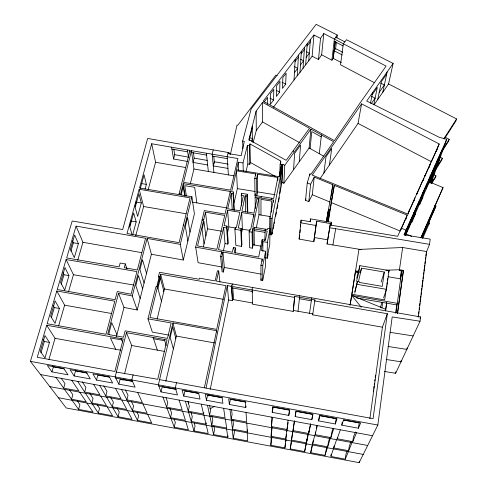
<?xml version="1.0" encoding="UTF-8"?>
<svg xmlns="http://www.w3.org/2000/svg" width="487" height="487" viewBox="0 0 487 487"><rect width="100%" height="100%" fill="white"/><g stroke="black" fill="none" stroke-linecap="round" stroke-linejoin="round"><path stroke-width="0.73" d="M264.958 257.714L267.101 258.073L267.357 242.368L262.901 241.625L261.129 250.47L265.604 251.219L265.415 266.657L262.694 280.524L260.935 280.22L260.947 265.208L262.195 259.102L222.943 252.047L221.895 256.746L223.356 272.02L222.109 271.801L220.599 256.527L221.652 251.816L195.671 247.146L204.297 210.591L225.024 214.079L230.266 191.476L183.203 183.66L180.415 194.837L191.896 196.754L194.416 213.805L183.301 260.028L151.378 254.244L147.129 238.417L180.287 244.377L183.301 260.028M260.971 215.053L260.989 199.341L271.454 201.052L271.192 212.241M253.24 142.204L256.278 130.522L262.493 121.927L262.56 102.337L309.531 128.312L286.179 160.314L248.857 139.641L256.119 111.158L262.56 102.337M262.158 241.942L262.164 239.683L265.391 240.225L267.211 231.069L252.79 228.683L252.071 232.165L252.388 248.181L249.563 247.713L249.137 231.678L249.539 229.821L250.568 229.992L253.916 214.578L241.71 212.569L238.265 227.959L241.211 228.446L241.936 244.571L241.54 246.367L235.866 245.424L234.904 229.322L235.324 227.472L236.347 227.636L239.805 212.259L227.624 210.256L224.075 225.609L227.015 226.09L228.263 242.289L227.861 244.084L225.031 243.61L223.649 227.453L226.589 227.94L227.861 244.084M262.189 261.385L262.195 259.102M262.694 280.524L262.773 265.525L265.604 251.219M262.846 251.365L262.901 241.625M264.8 240.688L265.214 229.133M267.527 104.297L267.613 97.461L264.179 101.953M269.603 228.433L269.816 217.969L273.384 200.06L258.914 197.704L252.85 227.088L267.521 229.511L267.753 228.354L270.078 228.592L269.725 244.718L267.101 258.073M282.003 182.205L283.866 183.264L284.737 165.33L282.807 164.241L282.003 182.205L271.661 234.862L270.492 234.667L270.894 218.146L269.816 217.969M273.554 100.103L273.804 89.352L270.48 93.705L270.291 104.401L273.554 100.103L269.962 98.137M271.661 234.862L272.087 218.438L282.807 164.241M273.323 202.269L273.384 200.06M279.629 92.104L279.995 81.25L276.683 85.584L276.385 96.383L279.629 92.104L276.646 90.479M277.767 180.427L277.87 177.493L257.532 174.218L256.606 178.626L256.752 196.188L257.641 191.902L257.532 174.218M279.264 176.86L279.313 175.643M279.66 176.379L280.128 164.405L280.798 161.039L249.983 143.933L249.405 145.838L249.807 164.296L247.84 163.961L247.366 145.491L249.405 145.838M280.676 164.046L280.768 161.794M279.788 193.479L280.439 177.664L282.381 167.832L281.675 183.897M281.127 169.105L281.267 165.793M281.437 166.122L281.498 164.624L280.128 164.405M285.668 84.16L286.143 73.196L282.862 77.494L282.448 88.397L285.668 84.16L282.095 82.224M287.598 426.064L287.013 429.479L271.436 426.6L271.868 417.176M286.569 434.27L285.753 439.031L271.113 436.309L271.515 427.671M272.227 412.373L272.489 406.822L289.43 409.926L288.803 415.423L272.227 412.373L273.164 407.175L289.698 410.206M285.595 443.645L284.871 447.882L270.833 445.264L271.21 437.308M272.501 417.402L271.436 426.6M272.172 427.16L271.113 436.309M271.856 437.375L270.833 445.264M273.39 107.262L294.014 80.02L295.201 59.371L313.951 35.021L320.525 38.382L318.492 59.517L312.143 56.23L313.951 35.021M294.014 80.02L297.216 75.808L298.513 55.061M293.314 151.889L293.399 150.623M297.216 75.808L299.949 72.441L301.343 51.61M293.551 169.72L294.653 153.302L300.57 145.096L299.286 161.708M299.949 72.441L303.024 68.32L304.521 47.397M305.629 64.874L307.218 43.867M303.024 68.32L308.734 60.778L310.426 39.672M242.903 148.517L242.648 141.084L251.17 108.911L316.173 24.35L337.266 35.034L335.677 37.17L344.863 41.864L346.452 39.703L393.125 63.42L366.717 101.016L439.189 137.267L446.725 139.3L403.991 234.789L430.198 239.135L429.552 244.352L335.713 228.701L332.889 244.961L327.051 243.969L330.369 223.551L316.629 221.226L313.798 241.704L299.115 239.062L301.1 220.136L310.073 221.658L310.584 218.9L326.357 221.567L332.883 184.743L314.225 177.116L310.627 184.244L308.801 201.648L305.544 200.303L307.248 182.856L309.951 173.871L311.077 174.163L333.644 141.717L310.895 129.073L284.737 165.33M299.736 235.026L299.115 239.062M299.943 232.792L300.211 229.815M300.485 226.839L300.692 224.604M300.899 222.37L301.1 220.136M384.59 371.514L395.633 373.261L420.05 321.237L420.579 316.94L252.43 287.464L252.175 288.688L252.503 304.198L293.223 311.406L294.714 296.419L314.925 299.974L312.666 314.846L382.411 327.191L387.329 313.725L314.754 300.966L314.925 299.974M293.223 311.406L294.714 296.419M283.866 183.264L309.111 147.981L310.895 129.073M310.122 148.547L311.759 131.612L321.213 136.877L321.45 134.948L319.283 153.697L323.849 156.26M318.492 59.517L321.651 54.8L323.788 33.554L386.088 66.098L360.088 102.97L334.405 140.621L263.211 101.211L295.201 59.371M309.805 175.344L309.951 173.871M298.001 311.26L299.761 295.81M308.801 201.648L312.277 194.721L314.225 177.116M310.243 221.883L310.584 218.9M285.753 439.031L286.721 430.49M284.871 447.882L285.766 440.011M287.013 429.479L288.079 420.165M286.898 431.366L287.062 429.911M285.881 441.478L286.137 439.286M287.835 424.694L288.085 422.509M321.651 54.8L331.891 60.211L334.392 39.094L335.817 37.237M341.265 62.543L333.132 58.355L334.185 49.577M334.362 48.116L335.153 41.547M331.891 60.211L333.26 58.403L335.287 41.614M342.324 55.013L334.045 50.764L335.598 48.639L336.389 42.192M336.913 37.901L337.266 35.034M313.798 241.704L316.629 221.226M418.156 316.927L418.351 315.424M418.54 313.92L418.826 311.668M419.106 309.415L419.295 307.912M419.581 305.659L419.867 303.407M420.056 301.903L420.342 299.651M420.531 298.147L420.817 295.895M421.005 294.392L421.292 292.139M421.48 290.636L421.766 288.383M421.955 286.88L422.807 280.122M422.996 278.619L423.282 276.366M423.471 274.863L423.757 272.61M423.946 271.107L424.232 268.854M424.421 267.351L424.707 265.098M424.895 263.595L425.181 261.342M425.37 259.839L425.656 257.586M425.845 256.083L426.131 253.83M418.376 317.007L426.636 251.548L402.67 247.506L358.968 249.417L350.092 305.203L351.687 295.42L397.337 303.322L396.728 304.917L395.602 313.196M407.022 347.907L406.828 349.404L388.054 346.464M323.873 173.068L325.992 156.735L331.72 148.462L329.431 165.002M401.203 360.307L401.008 361.804L386.154 359.467M373.346 391.457L373.541 389.953M373.742 388.449L374.04 386.197M374.235 384.693L374.43 383.19M374.728 380.931L374.929 379.428M375.221 377.175L375.422 375.672M395.633 373.261L395.828 371.758M229.042 154.123L228.945 152.62L147.664 138.442L122.687 229.547L72.204 221.001L30.419 361.372L66.22 407.966L359.156 462.65L377.839 425.054L392.187 316.934L420.05 321.237M396.047 312.843L401.812 270.242M369.864 418.723L382.411 327.191M387.329 313.725L373.097 418.637L159.572 379.635L172.946 322.924L216.624 330.691L216.812 332.128M400.217 279.081L401.416 270.248M401.738 270.748L400.637 278.874L388.06 276.726M397.422 313.257L403.431 270.407L399.59 269.755L385.911 270.194M397.593 313.33L403.431 270.407M359.156 462.65L359.363 461.146M383.555 297.971L386.483 289.327L389.07 270.559L359.844 265.652L356.697 278.193M402.67 247.506L399.328 270.504L403.157 271.162M306.262 443.821L304.637 451.571L290.27 448.892L291.366 441.052M308.228 434.471L306.463 442.884L291.5 440.102L292.687 431.592M291.536 441.033L290.27 448.892M292.937 431.001L291.5 440.102M310.639 424.323L308.703 433.497L293.016 430.593L294.318 421.316M309.525 313.299L311.747 297.88M294.562 420.719L293.016 430.593M295.165 416.592L295.938 411.119L312.977 414.242L311.826 419.654L295.165 416.592L296.072 411.375L312.697 414.425L311.826 419.654M386.252 288.834L384.681 299.919L351.876 294.239L355.346 272.196L358.292 272.702M386.459 287.354L386.666 285.881M386.879 284.402L387.189 282.186M387.402 280.707L387.713 278.491M385.704 309.129L386.66 302.415M385.607 310.828L386.788 302.5M360.569 271.819L361.512 268.154L384.316 272.044L382.252 286.368L359.296 282.43L359.4 281.766L357.446 281.431L354.822 291.701M381.851 308.155L382.691 302.293M342.233 422.156L341.777 425.163L358.414 428.219L359.181 422.947L343.298 420.038M337.436 437.393L337.223 438.775L352.771 441.648L353.477 436.815L355.498 431.945M333.431 448.874L330.825 456.459L345.24 459.15L345.977 454.158L347.128 451.37M334.064 445.897L333.747 447.955L348.637 450.719L349.349 445.909L351.06 441.758M326.777 220.818L327.002 219.32M327.227 217.829L328.384 210.128L329.121 210.25M330.685 199.238L330.904 197.789M331.123 196.334L332.883 184.743M327.495 220.94L329.285 209.343L330.009 209.465L328.116 221.792M354.767 293.077L357.446 281.431M356.49 281.48L358.876 272.02L359.844 265.652M328.22 221.749L334.277 185.31L407.193 215.144L406.633 216.855M319.326 416.409L318.595 420.902L335.324 423.976L336.14 418.723L319.448 415.661M330.935 455.747L331.154 454.322M358.615 281.078L361.512 268.154M312.033 445.593L310.706 452.703L324.999 455.369L326.655 447.565M313.184 440.613L312.624 444.028L327.672 446.822L328.427 442.032L329.736 437.813M315.582 431.939L315.132 434.684L330.892 437.6L331.641 432.785L332.962 428.542M327.051 243.969L330.369 223.551M330.959 225.262L331.44 222.297L327.854 221.701L327.994 220.891L327.264 220.769L329.285 209.343M304.637 451.571L306.061 443.736M306.871 440.163L307.12 438.702L306.816 440.138M306.463 442.884L308.155 433.82M308.581 432.353L308.819 430.94M308.703 433.497L310.56 423.666M288.803 415.423L289.57 410.949M332.889 244.961L361.202 249.575M335.713 228.701L329.62 227.825M331.44 222.297L330.935 225.177L397.672 236.292L407.193 215.144M330.009 209.465L334.277 185.31M312.666 314.846L312.831 313.884L293.399 310.444M320.069 178.601L358.048 123.406L361.591 103.853L439.177 143.963L438.19 146.812M231.416 420.251L232.494 429.132L247.311 431.89L247.694 429.857M245.758 407.509L245.43 401.854L228.677 398.786L229.371 404.496L245.758 407.509L246.045 406.03M247.195 432.84L247.67 440.942L233.23 438.245L234.813 430.124M270.492 234.667L269.475 234.405M267.381 258.323L268.112 254.616M272.178 233.87L272.464 232.396M273.189 228.701L273.913 225M274.205 223.527L274.498 222.048M275.654 216.131L276.379 212.435M277.103 208.74L277.827 205.045M278.552 201.35L279.276 197.655M370.473 103.293L372.555 92.7M277.87 177.493L273.682 198.55L255.492 195.591L255.121 197.387L255.249 208.497M270.894 218.146L272.087 218.438M281.498 164.624L279.112 176.671L236.505 169.811L238.271 162.195L243.013 162.956L243.305 171.205M279.52 176.069L280.214 172.556M280.494 171.15L281.188 167.644M267.357 242.368L270.078 228.592M262.164 239.683L258.682 257.063L234.241 252.564L235.294 247.84L233.413 247.493L232.354 252.223L218.517 249.679L223.649 227.453M271.484 199.749L271.783 198.239M232.494 429.132L233.437 424.414L232.92 419.891M246.045 412.422L246.611 422.004L231.155 419.143L232.11 414.407L231.544 409.482M211.821 426.265L213.55 434.574L227.8 437.235L228.086 435.822M260.935 280.22L261.233 278.741M373.809 104.632L377.315 87.392L372.153 94.752M208.868 395.998L209.173 394.507M210.244 389.296L228.586 299.962L227.313 285.589L294.532 297.411M254.391 227.344L254.068 228.896L254.317 245.01M260.989 198.039L261.3 196.535M256.284 227.892L258.981 214.724L258.914 197.704M252.388 248.181L253.082 244.803L252.79 228.683M229.371 404.496L230.424 399.334L246.008 402.189M206.074 388.042L227.313 285.589M255.121 197.387L257.166 197.722L253.977 213.099L241.905 211.115L245.18 195.768L246.915 196.048L247.396 212.381M255.438 193.759L254.993 195.902L254.78 178.327L255.712 173.926L236.469 170.827L231.642 191.708L233.456 192L234.204 210.347M213.55 434.574L214.578 429.644L213.872 426.113M377.717 99.537L381.485 81.457L386.708 74.018M225.341 419.124L226.644 428.049L211.784 425.285L212.782 420.537L211.936 416.3M246.915 196.048L247.299 194.258L241.631 193.333L241.248 195.129L241.68 205.532M188.591 412.319L191.239 421.468L206.025 424.214L206.318 422.856M223.636 408.289L225.055 418.016L209.562 415.149L210.573 410.377L209.574 405.379M232.835 284.024L232.573 285.242L231.514 285.059L231.252 286.283L232.378 300.631L228.586 299.962M204.376 387.731L216.624 330.691M185.383 401.245L188.268 411.211L203.56 414.035L203.852 412.678M206.476 400.284L205.27 394.494L222.066 397.575L222.906 403.309L206.476 400.284L207.59 395.091L222.492 397.824M232.378 300.631L232.628 299.45L231.69 287.269M382.788 92.262L387.159 71.918M206.263 425.23L208.186 433.57L193.978 430.922L195.05 426.009L194.246 423.142M234.034 210.183L233.066 193.796L233.456 192M188.268 403.193L188.591 401.708M191.239 421.468L192.28 416.732L191.081 412.44M223.356 272.02L224.361 267.46L222.943 252.047M241.302 234.144L242.41 229.164L241.71 212.569M183.812 396.12L182.108 390.245L198.672 393.283L200.023 399.097L183.812 396.12L184.969 390.939L198.933 393.502M188.268 411.211L189.321 406.456L187.903 401.391M241.54 246.367L240.797 230.296L241.211 228.446M374.071 104.766L388.565 83.971L393.125 63.42M158.926 277.712L158.537 276.245L159.511 272.33L199.201 279.252L199.457 278.162L215.138 280.914L217.421 270.79L218.724 271.015L216.447 281.145L252.43 287.464M230.369 154.458L237.017 125.141L237.747 125.305L275.885 75.089L277.152 75.771M185.754 421.413L188.402 429.881L174.243 427.239L175.332 422.418L174.133 419.07M228.945 152.62L228.701 153.691L241.162 155.694L244.334 141.352L242.648 141.084M234.028 203.103L237.346 188.609L236.469 170.827M223.387 250.793L225.031 243.61M227.222 234.01L228.841 226.918L227.624 210.256M176.483 382.727L175.29 387.926L177.487 394.957L161.02 391.925L158.391 384.827L159.626 379.647M182.564 411.205L185.431 420.384L170.529 417.615L171.588 412.982L169.896 408.264M226.589 227.94L227.015 226.09M179.088 400.083L182.211 410.091L166.676 407.211L167.753 402.566L166.03 397.769M233.066 193.796L231.228 193.497L227.697 208.783L240 210.804L243.439 195.482L241.248 195.129M165.836 381.297L176.361 336.085L172.946 322.924M203.347 246.818L207.529 228.817L205.49 212.216L224.708 215.449L216.855 249.32L197.564 245.929L205.49 212.216M161.02 391.925L162.214 386.867L176.404 389.466M228.178 152.492L227.167 156.735L228.373 174.906M157.076 319.302L164.429 288.968L160.619 274.242L225.907 285.601L216.703 329.382L149.966 317.518L160.619 274.242M316.258 428.45L316.946 425.589M312.624 444.028L314.626 435.658M310.706 452.703L312.557 444.99M315.132 434.684L317.329 425.553M318.595 420.902L319.898 415.514L337.004 418.65L335.324 423.976M157.934 288.407L160.418 278.187M180.287 244.377L191.896 196.754M147.701 414.34L151.676 423.026L137.492 420.378L138.661 415.594L137.072 412.404M213.221 149.874L212.155 154.209L213.903 172.447M168.685 335.056L152.352 332.134L147.975 318.839L155.937 286.733L156.723 286.867L159.316 276.379L158.537 276.245M142.904 403.863L147.22 413.286L132.458 410.541L133.596 405.939L131.35 401.422M190.332 183.666L193.948 169.007L191.464 150.678L237.893 158.543L230.57 190.137L183.538 182.333L191.464 150.678M251.657 141.236L252.376 138.326L249.387 137.851M246.014 171.351L247.84 163.961M181.17 194.788L183.215 186.582L184.792 196.237M193.382 152.437L194.136 158.111L193.059 162.439L207.639 164.959M243.013 162.956L247.366 145.491M249.094 140.646L252.211 128.105M137.681 392.455L142.381 402.719L126.87 399.845L128.026 395.231L125.403 389.965M133.103 374.795L131.813 379.951L135.112 387.165L118.846 384.176L115.115 376.895L126.443 332.664L167.059 339.95L157.745 379.3L116.356 372.056M189.979 150.41L178.912 194.587L139.525 188.006L151.676 143.75L189.979 150.41L190.18 151.877M122.901 380.347L123.266 378.898M124.55 373.815L131.691 345.496L126.443 332.664M127.393 410.565L132.08 419.368L118.055 416.75L119.26 411.984L117.063 408.106M137.212 310L132.275 295.962L118.536 293.32L123.99 307.443L137.212 310L151.378 254.244M118.846 384.176L120.119 379.142L132.677 381.449M121.744 399.949L126.827 409.494L112.235 406.785L113.41 402.195L110.811 397.623M132.275 295.962L147.129 238.417M116.393 336.614L123.99 307.443M107.158 406.803L112.546 415.728L98.289 413.067L99.537 408.307L97.199 404.642M115.462 388.358L121.001 398.762L105.795 395.949L106.994 391.347L103.78 385.704M125.311 263.911L124.288 267.753L137.358 269.981L145.57 238.253L76.063 226.096L66.664 257.958L119.126 266.876L120.155 263.035L125.311 263.911L127.022 268.927M118.536 293.32L107.657 334.374L123.515 337.217L125.159 330.825L167.479 338.41L171.138 322.96L147.975 318.839M187.623 161.465L173.603 159.018L174.742 154.708L173.774 149.004M96.523 380.073L92.914 373.888L109.368 376.901L112.625 383.032L96.523 380.073L97.863 375.063L109.545 377.206M100.663 396.041L106.501 405.72L91.818 402.986L93.035 398.415L89.87 393.453M93.589 384.328L99.951 394.866L84.653 392.035L85.895 387.451L82.242 381.735M135.721 235.769L143.622 206.518L139.179 189.26L190.058 197.85L179.1 242.678L127.028 233.51L139.179 189.26M148.085 190.003L155.578 162.262L151.676 143.75M86.869 403.029L92.962 412.069L78.638 409.397L79.923 404.654L77.305 400.947M129.719 226.126L131.1 221.031L136.177 221.895L132.616 235.002M135.082 206.36L136.232 202.111L141.321 202.969L137.657 216.435L135.155 207.389L138.911 193.71L141.321 202.969M145.035 189.297L146.368 184.39L144.079 174.845L140.372 188.384M79.673 392.157L86.272 401.958L71.589 399.23L72.849 394.671L69.513 389.947M74.127 375.952L70.031 369.688L86.583 372.725L90.332 378.935L74.127 375.952L75.515 370.96L87.27 373.121M71.692 380.292L78.876 390.964L63.7 388.157L64.984 383.586L61.131 378.125M48.937 359.424L55.031 338.319L46.691 325.237L37.262 357.275L114.889 371.465L123.248 338.976L46.691 325.237M51.951 371.873L47.373 365.536L63.785 368.543L68.01 374.826L51.951 371.873L53.381 366.906L52.559 365.731M49.491 342.434L44.981 357.969L40.281 351.364L44.926 335.543L49.491 342.434L44.36 341.503L43.087 339.622M58.58 326.065L64.625 305.172L56.802 290.976L114.798 301.209L106.014 334.271L47.142 323.715L56.802 290.976M68.497 291.798L73.44 274.717L66.086 259.534L136.938 271.594L131.088 294.203L117.282 291.549L115.115 299.706L57.241 289.503L66.086 259.534M77.719 260.308L82.936 242.289L76.063 226.096M59.396 308.448L55.043 323.368L50.636 316.136L55.11 300.942L59.396 308.448L54.343 307.547L53.247 305.666M68.959 275.63L64.71 290.215L60.577 282.393L64.948 267.558L68.959 275.63L63.98 274.759L62.951 272.732M78.395 243.64L74.304 257.666L70.438 249.289L74.633 235.032L78.395 243.64L73.385 242.776L72.49 240.785M41.042 352.789L44.36 341.503M51.421 317.487L54.343 307.547M61.198 284.231L63.98 274.759M70.913 251.182L73.385 242.776M305.544 200.303L305.982 198.848M249.807 164.296L250.361 162.445L249.983 143.933M324.999 455.369L327.386 447.748M327.672 446.822L330.265 438.55M330.892 437.6L333.729 428.578M381.12 282.089L384.316 272.044M388.358 272.714L389.07 270.559M405.732 219.594L406.408 217.543M408.082 214.146L408.763 212.076M408.952 211.498L409.336 210.354M413.98 200.833L415.04 197.661M417.371 192.475L416.775 194.246L422.959 180.044M404.411 235.124L406.097 230.126L401.325 228.166L400.783 229.834L406.322 217.537M380.377 307.34L382.088 302.299M423.319 180.549L424 178.546M425.127 175.21L424.512 177.037L430.003 164.807M405.75 235.245L406.17 234.016L411.685 236.365M405.458 235.562L411.965 217.099M429.059 167.577L430.642 162.95M408.435 228.902L414.114 212.295M431.445 162.104L432.158 160.01M432.377 159.389L439.177 143.963M333.747 447.955L336.572 439.718M341.777 425.163L343.597 419.861L360.617 422.978L358.414 428.219M337.223 438.775L340.322 429.79M436.389 151.402L438.27 145.942M412.014 222.133L415.484 213.55L414.985 214.986M419.879 204.284L422.947 196.797L422.205 198.909M423.769 193.144L427.05 183.739L421.505 196.158L418.309 205.374L423.769 193.144L422.448 192.615M428.913 183.258L435.329 164.807M429.595 182.302L430.331 180.214M421.109 237.534L443.048 187.562L429.388 181.919L437.484 159.986M430.581 182.528L435.609 168.368M433.387 171.594L438.744 159.59L442.263 149.679L436.827 161.854M431.263 182.631L446.725 139.3M434.002 174.809L435.999 175.868L435.36 177.633L431.707 183.398M439.682 156.851L442.36 158.269L441.679 160.162L435.628 169.671M445.173 137.255L449.203 139.349L448.466 141.394L441.916 151.64M388.565 83.971L456.581 118.95L455.783 121.153L444.351 138.965M428.724 224.732L429.382 223.022L427.982 222.431M434.568 205.411L435.95 205.983L435.238 207.827L422.119 237.595M426.241 252.516L429.552 244.352M348.637 450.719L352.046 442.58M345.24 459.15L348.382 451.656M352.771 441.648L356.502 432.773M422.649 238.533L429.382 223.022M420.871 237.826L443.048 187.562M421.87 237.93L435.95 205.983M410.468 222.961L416.038 210.475L419.191 201.338L413.524 214.012M406.353 233.565L431.105 178.072M429.284 182.564L439.329 160.022M430.752 183.094L432.499 179.167L430.983 182.576M434.678 166.657L429.205 178.906L425.888 188.39L431.275 176.324L429.966 175.807M432.803 158.141L407.668 214.055L312.216 175.077L361.591 103.853M409.062 211.407L414.449 199.42M432.462 159.334L437.612 147.853M405.032 235.069L408.362 227.673M405.537 231.794L411.387 218.803M405.561 235.373L406.17 234.016M419.958 318.273L420.579 316.94M431.117 183.569L435.999 175.868M435.481 169.074L442.36 158.269M442.348 150.075L449.203 139.349M443.876 138.728L456.581 118.95M320.525 38.382L323.788 33.554M371.319 103.615L375.124 98.173L371.38 96.243M379.221 92.311L384.359 84.969L380.621 83.064M300.449 64.972L303.559 60.814L300.54 59.207M308.734 60.778L312.143 56.23M301.197 53.759L304.369 49.552M306.201 57.344L309.342 53.205L306.335 51.616M344.796 41.833L343.335 43.763L340.516 64.777L374.448 82.717M307.053 46.034L310.256 41.845M294.44 72.618L297.679 68.369L294.124 66.463M295.079 61.502L298.379 57.204M209.958 408.873L214.432 406.389M358.548 271.058L355.504 271.156L358.469 271.661M390.209 332.359L413.153 335.933M254.78 178.327L256.606 178.626M237.346 188.609L255.145 191.501M257.641 191.902L275.064 194.733M258.981 214.724L270.364 216.599M141.267 183.538L146.368 184.39M254.098 230.564L264.885 232.348M228.841 226.918L235.44 228.013M242.41 229.164L249.758 230.381M234.904 229.322L240.797 230.296M249.137 231.678L252.071 232.165M253.082 244.803L261.02 246.124M212.338 156.096L227.289 158.616M328.859 211.973L328.122 211.851L326.302 222.109L326.558 220.416L327.301 220.544M192.414 202.148L226.966 207.937M203.743 219.655L202.221 219.4L202.367 220.526M358.876 272.02L360.861 272.355M228.19 164.101L214.292 161.751L213.276 165.915L227.94 168.399M193.948 169.007L234.284 175.91M143.622 206.518L185.967 213.732M314.547 237.565L327.775 239.823M207.529 228.817L221.597 231.203M357.001 284.335L386.483 289.327M191.726 152.571L206.585 155.122M220.599 256.527L221.895 256.746M73.44 274.717L133.401 284.992M171.881 149.101L187.69 151.847M260.947 265.208L262.773 265.525M356.496 297.947L396.728 304.917M174.742 154.708L188.731 157.167M194.136 158.111L207.237 160.412M155.578 162.262L185.675 167.534M156.741 286.782L157.526 286.922L161.477 301.246M164.429 288.968L223.496 299.316M163.145 291.196L163.857 291.317L160.022 276.665L159.279 276.537L159.547 277.547M82.936 242.289L141.699 252.643M299.341 298.714L311.284 300.814M231.368 287.768L252.217 291.439M232.628 299.45L252.497 302.963M300.601 222.772L315.856 225.487M64.625 305.172L111.493 313.494M176.361 336.085L214.657 342.939M153.569 338.775L164.77 340.772M121.677 339.902L110.385 337.875L115.681 349.264M131.691 345.496L164.551 351.431M55.031 338.319L120.77 350.183M221.646 266.973L198.112 262.706L195.671 247.146M224.361 267.46L261.397 274.169M30.419 361.372L377.839 425.054M115.717 378.07L132.342 381.12M158.811 385.972L175.643 389.058M53.381 366.906L64.308 368.909M40.555 374.558L372.531 435.725M49.832 386.629L367.685 445.477M58.355 397.727L363.247 454.42M437.436 159.079L438.738 159.59M385.814 309.342L351.687 295.42L361.299 307.212M307.248 182.856L310.627 184.244M312.277 194.721L330.241 202.135M331.586 202.689L400.357 231.088M335.598 48.639L342.659 52.255M334.137 41.273L343.043 45.93M358.048 123.406L431.433 161.775M262.493 121.927L299.913 142.837M250.361 162.445L275.447 176.501M309.111 147.981L319.283 153.697M55.932 377.388L63.7 388.157M64.448 389.338L71.589 399.23M72.033 400.271L78.638 409.397M77.695 381.4L84.653 392.035M85.426 393.222L91.818 402.986M92.39 404.058L98.289 413.067M99.665 385.448L105.795 395.949M106.604 397.142L112.235 406.785M112.862 407.863L118.055 416.75M127.588 401.026L132.458 410.541M133 411.606L137.492 420.378M121.561 389.484L126.87 399.845M109.502 334.812L108.875 333.455L111.724 322.674L116.935 334.52M121.111 338.593L122.541 341.898M171.083 418.686L174.243 427.239M162.932 397.106L166.676 407.211M167.096 408.343L170.529 417.615M153.131 337.461L157.344 350.141M140.128 298.525L135.83 285.601L138.424 275.532L142.612 288.742M144.067 283.032L139.939 269.658L142.496 259.741L146.514 273.39M131.977 234.271L129.785 226.991L133.639 212.935L136.177 221.895M164.381 339.469L166.25 345.721M191.537 422.491L193.978 430.922M173.372 348.911L170.188 337.509L172.727 326.74L175.807 338.465M139.325 222.449L139.422 222.809M201.277 404.173L203.56 414.035M203.937 415.161L206.025 424.214M209.915 416.269L211.784 425.285M207.517 405.324L209.562 415.149M183.514 224.623L183.709 225.743M179.198 193.449L179.405 194.63M171.552 147.196L173.603 159.018M187.848 241.114L185.328 226.565L187.562 217.397L189.997 232.189M183.203 183.66L185.206 195.999M186.411 196.084L184.75 185.669L194.672 187.318L196.845 202.89M226.595 429.01L227.8 437.235M187.416 149.947L188.493 157.49M204.035 243.871L202.068 229.395L203.962 221.348L205.855 236.043M232.226 430.058L233.23 438.245M229.974 409.457L231.155 419.143M218.724 271.015L219.917 282.137M206.385 153.235L208.339 171.497M221.652 251.816L221.792 253.283M213.811 156.26L214.426 163.212M232.743 287.494L233.65 299.627M233.413 247.493L233.51 248.973M230.266 191.476L230.357 192.968M231.228 193.497L232.262 209.891M235.294 247.84L235.611 253.021M246.799 423.1L247.311 431.89M235.324 227.472L235.41 228.939M238.271 162.195L238.636 170.456M241.631 193.333L241.692 194.824M245.18 195.768L245.722 212.101M247.299 194.258L247.786 211.376M249.539 229.821L249.594 232.019M252.485 290.964L252.516 292.474M252.181 126.145L252.436 142.101M253.916 214.578L253.952 216.831M255.712 173.926L255.724 175.399M257.166 197.722L257.173 199.201M256.119 111.158L256.278 130.522"/></g></svg>
